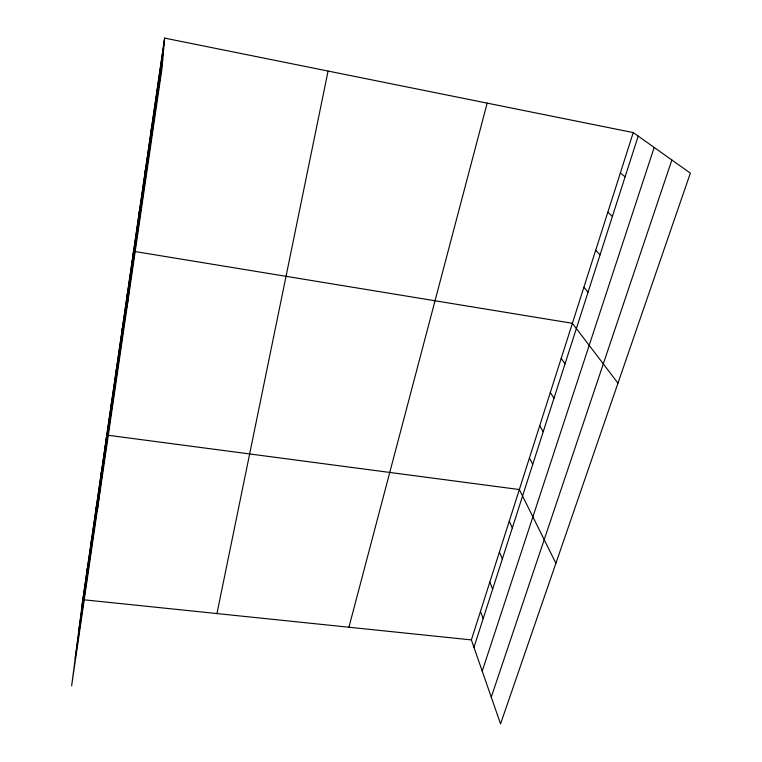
<?xml version="1.0" encoding="UTF-8"?>
<svg xmlns="http://www.w3.org/2000/svg" width="762" height="762" viewBox="0 0 762 762"><rect width="100%" height="100%" fill="white"/><g stroke="black" fill="none" stroke-linecap="round" stroke-linejoin="round"><path stroke-width="1.14" d="M164.602 38.1L161.83 69.475L71.647 685.829L82.791 599.675L164.602 38.1L633.241 132.578L690.353 173.126L500.548 723.9L471.373 639.909L633.241 132.578M157.686 86.62L158.001 83.429M151.219 130.997L151.6 127.349M144.951 174.012L145.399 169.926M138.875 215.713L139.379 211.226M127.016 307.4L133.55 251.308M127.254 295.427L127.873 290.208M121.701 333.537L122.377 327.993M116.31 370.561L117.024 364.703M97.584 508.616L106.775 435.083M111.061 406.537L111.824 400.383M95.898 510.588L96.784 503.653M100.86 476.536L101.708 469.849M86.382 575.91L87.335 568.528M91.078 543.697L91.992 536.534M81.81 607.257L164.363 40.796M78.667 631.574L163.592 49.52M75.219 658.235L162.735 59.246M216.951 613.562L328.079 71.056M348.929 627.231L487.166 103.127M473.954 647.348L638.194 136.093M482.222 671.141L654.177 147.437M491.252 697.125L671.865 160.001M82.791 599.675L471.373 639.909M107.947 435.245L519.341 489.547L555.898 563.28M134.693 251.489L572.386 323.298L617.972 383.143M620.363 172.936L625.107 176.841M607.857 212.131L612.391 216.408M595.693 250.231L600.046 254.841M583.883 287.274L588.045 292.208M561.203 358.34L565.023 363.865M550.316 392.459L553.984 398.24M539.725 425.672L543.23 431.711M529.399 458.019L532.762 464.296M509.245 521.189L512.331 527.895M499.415 552.012L502.358 558.917M489.823 582.054L492.652 589.15M480.479 611.343L483.184 618.62"/></g></svg>
